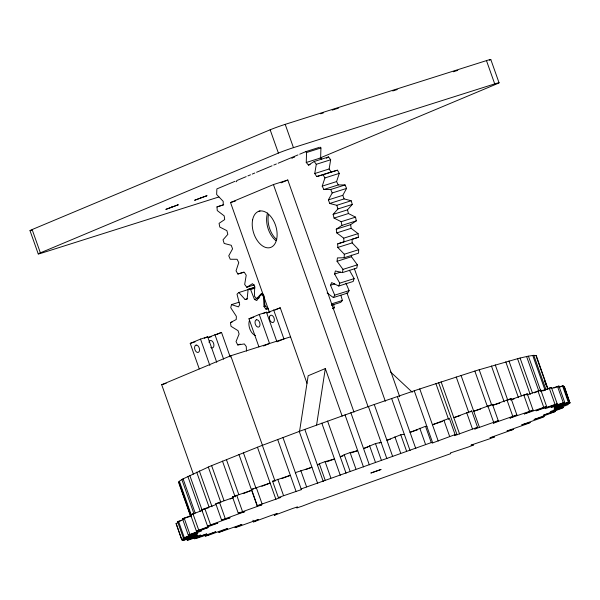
<?xml version="1.0" encoding="UTF-8"?>
<svg xmlns="http://www.w3.org/2000/svg" width="600" height="600" viewBox="0 0 600 600"><rect width="100%" height="100%" fill="white"/><g stroke="black" fill="none" stroke-linecap="round" stroke-linejoin="round"><path stroke-width="0.9" d="M310.155 164.55L308.46 165.09L306.255 162.488L306.555 152.52L305.722 151.665L299.685 154.2M321.788 159.12L320.632 157.935L320.933 147.96L320.1 147.113M327.12 292.972L333.368 297.57L334.733 295.163L330.502 285.248L331.673 282.6L338.782 286.028L339.757 283.163L334.605 274.028L335.37 270.968L342.42 272.61L342.983 269.385L337.058 261.3L337.403 257.925L344.183 257.73L344.31 254.235L337.793 247.447L337.702 243.855L344.01 241.837L343.702 238.178L336.788 232.897L336.263 229.2L341.903 225.413L356.28 220.86L355.545 217.147L348.442 213.532L334.072 218.085L333.127 214.395L337.928 208.958L352.305 204.405L351.165 200.752L344.1 198.907L329.722 203.468L328.395 199.89L332.212 192.968L346.59 188.415L345.082 184.942L338.257 184.928L323.88 189.48L322.207 186.135L324.923 177.938L323.093 174.743L316.725 176.558L314.752 173.535L316.282 164.31L314.183 161.49L308.46 165.09M344.183 257.73L358.56 253.178L358.688 249.683L352.17 242.895L352.08 239.303L358.38 237.285L358.08 233.625L351.165 228.337L350.64 224.647L356.28 220.86M254.903 287.16L248.138 289.305L247.147 298.905L245.123 299.543L238.86 292.53L237.015 294.173L239.678 304.68L238.455 306.885L231.495 304.62L230.745 307.71L236.355 316.312L236.25 319.5L230.46 322.582L231.007 326.295L238.058 330.683L239.108 333.998L236.032 341.603L237.735 344.94L244.343 343.935L246.255 346.493L246.472 351.075M299.572 431.287L308.16 375.75L325.312 368.558L342.165 416.13M316.597 424.935L325.312 368.558M338.257 184.928L336.585 181.583L339.3 173.385L337.47 170.183L331.103 172.005L329.13 168.983L330.66 159.757L328.56 156.938L314.183 161.49M342.42 272.61L356.798 268.058L357.36 264.832L351.435 256.74L351.712 255.12M178.703 522.33L176.055 523.605L181.83 539.903L197.468 534.96L182.858 540.495L182.25 538.778M181.83 539.903L176.123 523.29M569.933 402.998L564.225 386.377L569.933 402.998L554.46 408.743L554.01 409.185L568.418 404.482L550.29 411.63L563.543 407.43L561.938 408.278L543.592 415.103L555.45 411.472L554.842 409.755M349.41 270.233L354.135 278.61L353.16 281.475L338.782 286.028M328.395 199.89L342.772 195.337L346.59 188.415M345.938 283.17L349.103 290.61L347.745 293.017L333.368 297.57M442.643 421.357L432.457 424.74L449.317 418.312L455.092 434.618L454.365 435.683L477.548 427.268L471.772 410.963L453.81 417.668L460.02 415.65M262.822 293.873L261.135 294.405L256.748 300.532L254.475 299.423L250.583 289.553L248.138 289.305M333.127 214.395L347.505 209.843L352.305 204.405M340.845 295.26L342.428 300.45L340.725 302.332L331.425 305.28M234.983 181.32L216.862 188.917L216.653 194.52L223.178 201.315L223.26 204.9L216.96 206.917L217.267 210.577L224.183 215.865L224.7 219.562L219.067 223.343L219.795 227.055L226.897 230.67L227.835 234.368L223.035 239.798L224.175 243.45L231.24 245.295L232.567 248.865L228.757 255.788L230.257 259.26L237.083 259.275L238.755 262.62L236.04 270.825L237.87 274.02L244.245 272.197L246.21 275.22L244.68 284.445L246.78 287.265L252.502 283.673L254.715 286.267L254.407 296.243L256.71 298.597L261.615 293.34L263.993 295.44M251.505 317.843L251.655 317.715A9.51 5.798 72.4 0 1 253.11 317.303M317.498 465.202L319.343 463.748L325.08 461.647L334.515 458.978L326.858 461.783M281.85 478.567L290.355 475.327L272.587 481.23L278.362 497.528L301.41 489.638L301.095 488.94C344.513 473.513 387.832 458.1 431.287 442.597L432.705 442.897L455.092 434.618M181.898 539.588L197.82 533.4L183.413 538.102L177.637 521.798L183.555 519.368M183.413 538.102L201.532 530.955L188.288 535.155L182.52 518.85L191.017 515.543M332.978 308.715L334.305 307.845L333.638 304.335M470.34 411.87L471.772 410.963M477.548 427.268L474.675 429.075L498.263 420.668L492.487 404.362L473.73 411.232L480.63 409.058M326.415 158.288L328.56 156.938M351.6 452.82L357.697 450.63L350.108 452.595L344.228 454.71L340.267 456.893L342.877 455.955M188.288 535.155L208.237 527.49L196.38 531.12L178.905 481.717M252.96 520.207L253.567 521.918L258.532 519.398L239.093 526.395L234.945 527.655L241.913 524.46L218.737 532.425L227.595 528.615L224.4 529.5L208.125 535.373L205.222 536.145L215.812 531.787L196.83 538.245L194.625 538.755L194.017 537.037M489.18 406.05L492.487 404.362M498.263 420.668L493.298 423.188L516.877 414.938L511.11 398.632L492.72 405.225M379.343 442.98L381.097 442.357L375.48 443.58L363.54 448.553L367.935 447M202.455 510.382L190.605 514.815L194.843 513.518M196.38 531.12L217.8 523.058L207.54 526.058L201.765 509.752L215.873 504.615M555.45 411.472L534.023 419.528L544.29 416.535L541.268 417.855L521.752 424.845L530.25 422.535L526.59 424.058L506.985 430.957L513.57 429.368L489.975 437.752L494.535 436.92L489.787 438.765L471.007 445.125L473.467 445.058L468.3 447.022L450.42 452.947L450.728 453.645C407.31 469.08 363.998 484.493 320.543 499.987L319.118 499.688L302.183 506.16L296.737 507.967L297.465 506.903L292.245 508.62L274.282 515.325L277.155 513.51L272.325 515.055L253.567 521.918M508.013 400.05L511.11 398.632M516.877 414.938L509.91 418.125L533.092 410.168L527.317 393.862L510.585 399.728M404.31 434.303L400.763 434.768L386.933 440.317L390.405 439.118M236.745 181.312L236.16 181.762M292.5 157.942L291.907 158.4M207.54 526.058L230.077 517.74L221.58 520.058L215.805 503.752L233.415 497.52M524.1 395.25L527.317 393.862M533.092 410.168L524.235 413.978L546.607 406.44L540.832 390.143L526.793 394.935M31.515 230.362A11.415 0.495 -19.5 0 1 32.13 229.56L270.15 129.788A11.415 0.495 -19.5 0 1 285.21 124.358L486.472 60.608A11.415 0.495 -19.5 0 1 490.47 59.745M32.13 229.56L40.38 252.847L278.4 153.075A11.415 0.495 -19.5 0 1 293.452 147.653L494.722 83.895A11.415 0.495 -19.5 0 1 496.912 83.865L320.123 157.965M178.148 204.817L165.968 209.333L178.148 204.817A3.803 2.317 72.4 0 1 177.547 204.93M236.708 180.593L246.195 176.618M247.92 175.898L250.507 174.81M252.233 174.09L254.82 173.002M256.545 172.275L272.077 165.773M273.803 165.045L276.39 163.958M278.115 163.238L297.96 154.92M206.903 195.705L194.715 200.228L206.903 195.705A3.803 2.317 72.4 0 1 206.303 195.817M269.272 311.933L230.535 202.545L273.428 184.567L287.798 180.015L368.085 406.732M281.085 182.828L287.798 180.015M199.26 368.903L190.23 343.403L200.52 339.09L207.712 336.81L216.743 362.317M258.938 346.92L248.97 318.78L259.267 314.468L266.452 312.188L276.728 341.212M204.278 338.25L207.712 336.81M263.025 313.627L266.452 312.188M208.035 337.41L221.513 332.438L230.235 357.06M266.782 312.788L280.252 307.815L306.99 383.295M216.368 334.597L221.513 332.438M275.108 309.975L280.252 307.815M193.343 474.09L161.692 384.72L230.737 355.778L290.528 336.84M263.535 346.005L269.543 343.485L259.267 314.468M277.058 341.805L283.928 338.925M426.938 426.6L425.513 426.293L410.033 432.338L417.638 429.757M230.153 499.013L233.49 497.625M221.58 520.058L244.845 511.635L238.26 513.217L232.485 496.92L251.632 490.29L243.263 493.65M534.322 392.827L540.832 390.143M546.607 406.44L536.018 410.805L557.205 403.83L551.438 387.525L540.57 391.11M238.26 513.217L261.855 504.832L257.295 505.673L251.52 489.368L270.142 483.053L261.87 486.278M542.76 390.982L545.362 389.947M547.095 389.257L551.438 387.525M194.625 538.755L206.767 533.918L188.595 539.977L187.125 540.217L200.618 534.99L182.858 540.495M557.205 403.83L545.062 408.668L564.705 402.375L558.93 386.07L551.438 388.403M257.295 505.673L280.822 497.46L278.362 497.528M553.875 388.028L558.93 386.07M564.705 402.375L551.213 407.603L568.972 402.09L563.197 385.793L559.125 386.903M293.415 157.575L294.54 157.148M558.9 387.42L563.197 385.793M568.972 402.09L554.362 407.625L570 402.683M305.933 469.5L311.933 467.257L295.327 472.643L295.635 473.34M547.972 388.882L536.25 355.515L533.475 355.35L527.692 356.288L518.993 358.29L477.143 370.335L417.067 389.812L371.34 405.495L301.972 430.41L259.8 446.303L209.805 466.365L182.28 479.243L178.942 481.56L179.002 482.827M177.637 521.798L181.028 520.695M320.632 113.797L323.303 112.95M332.212 110.13L338.445 108.157M392.768 90.953L397.222 89.543M453.322 71.767L457.778 70.358M305.722 151.665L319.252 147.382M306.555 152.52L320.933 147.96M306.255 162.488L320.632 157.935M316.282 164.31L330.66 159.757M218.903 196.958L42.57 252.81A11.415 0.495 -19.5 0 1 40.38 252.847M314.752 173.535L329.13 168.983M230.535 202.545L235.612 200.94M216.96 206.917L223.725 204.78M316.725 176.558L331.103 172.005M323.093 174.743L337.47 170.183M324.923 177.938L339.3 173.385M322.207 186.135L336.585 181.583M258.322 211.47L260.048 210.93M323.88 189.48L330.705 189.495L345.082 184.942M329.722 203.468L336.795 205.312L351.165 200.752M334.072 218.085L341.168 221.7L355.545 217.147M336.263 229.2L350.64 224.647M336.788 232.897L351.165 228.337M343.702 238.178L358.08 233.625M237.87 274.02L243.795 272.145M337.702 243.855L358.38 237.285M337.793 247.447L352.17 242.895M344.31 254.235L358.688 249.683M246.78 287.265L254.392 284.85M337.058 261.3L351.435 256.74M238.86 292.53L253.237 287.978M250.583 289.553L254.812 288.21M245.123 299.543L247.657 298.733M231.495 304.62L239.1 302.212M342.983 269.385L357.36 264.832M256.71 298.597L259.252 297.795M254.475 299.423L258.705 298.087M334.605 274.028L340.522 272.153M330.502 285.248L334.733 283.905M261.135 294.405L263.528 296.483L264 306.57L265.695 306.038M339.757 283.163L354.135 278.61M264 306.57L265.92 309.127L268.455 308.325M230.46 322.582L232.147 322.043M248.97 318.78L253.763 317.257M267.48 312.915L269.962 312.127M334.733 295.163L349.103 290.61M190.23 343.403L195.022 341.88M208.74 337.538L211.222 336.75M331.433 303.938L342.428 300.45M332.618 308.385L334.305 307.845M237.735 344.94L240.278 344.138M161.692 384.72L166.155 383.303M182.52 518.85L191.347 516.053M492.757 405.278L499.763 403.155M201.765 509.752L208.605 507.757M510.577 399.945L514.08 398.933M215.805 503.752L220.905 502.365M232.485 496.92L235.778 496.125M200.535 197.647L201.15 197.528M251.52 489.368L253.35 489.03M265.92 309.127L268.395 308.745M272.587 481.23L274.23 481.185M267.368 307.68L264.93 305.858L264.067 296.31M390.435 371.843L412.275 392.243M342.772 195.337L344.1 198.907M330.705 189.495L332.212 192.968M490.8 59.498L499.05 82.785M486.472 60.608L494.722 83.895M562.493 385.755L568.26 402.053M557.46 386.31L563.235 402.607M549.225 388.035L555 404.34M535.905 355.493L547.665 388.702M544.357 380.205L546.525 386.317M533.827 355.373L545.895 389.452M532.755 355.47L545.13 390.428M528.42 356.168L540.795 391.125M526.605 356.535L538.673 390.615M537.93 390.915L543.705 407.22M520.08 358.043L532.463 392.993M517.56 358.673L530.243 394.5M523.763 394.89L529.537 411.188M508.965 360.96L521.347 395.91M505.778 361.845L518.46 397.673M495.255 364.868L507.638 399.825M506.963 399.885L512.737 416.19M491.452 366L504.143 401.827M479.19 369.712L491.572 404.67M487.83 405.832L493.597 422.138M474.84 371.062L487.522 406.89M461.04 375.397L479.505 427.53M456.217 376.942L468.9 412.77M466.673 412.62L472.447 428.918M441.12 381.84L459.577 433.972M438.6 382.657L457.058 434.79M435.9 383.55L448.59 419.377M443.873 420.127L449.647 436.433M419.768 388.912L438.225 441.045M414.248 390.772L432.705 442.897M425.513 426.293L431.287 442.597M419.805 428.235L425.58 444.533M354.413 268.8L399.713 396.713M397.35 396.51L415.808 448.643M391.62 398.475L410.077 450.6M400.763 434.768L406.53 451.065M346.913 292.763L385.335 401.265M285.21 124.358L293.452 147.653M394.89 436.8L400.665 453.097M374.243 404.49L392.707 456.623M368.407 406.53L386.873 458.662M270.15 129.788L278.4 153.075M375.48 443.58L381.255 459.885M369.555 445.673L375.33 461.978M273.428 184.567L354.022 412.17M350.858 412.717L369.315 464.85M345.007 414.803L363.472 466.935M350.108 452.595L355.882 468.9M344.228 454.71L349.995 471.015M327.577 421.065L346.043 473.197M321.825 423.15L340.282 475.283M273.638 309.907L283.92 338.933M325.08 461.647L330.855 477.952M319.343 463.748L325.11 480.053M304.815 429.375L323.272 481.507M299.25 431.43L317.707 483.562M300.825 470.588L306.6 486.893M282.945 437.505L301.41 489.638M277.665 439.5L296.13 491.632M277.755 479.257L283.53 495.562M230.737 355.778L262.388 445.147M262.358 445.327L275.048 481.155M257.452 447.217L275.91 499.35M214.897 334.53L223.62 359.16M256.267 487.515L262.043 503.82M243.397 452.7L256.08 488.535M200.52 339.09L209.865 365.468M238.95 454.463L257.407 506.595M226.388 459.502L238.763 494.46M236.722 495.217L242.498 511.522M222.472 461.1L235.163 496.928M211.612 465.615L223.995 500.565M208.305 467.018L220.68 501.975M219.465 502.23L225.24 518.535M199.343 470.925L212.032 506.752M196.688 472.118L209.07 507.075M204.788 508.433L210.562 524.737M189.773 475.357L202.462 511.185M187.822 476.317L200.205 511.268M183.075 478.822L195.142 512.903M181.86 479.535L193.935 513.615M192.938 513.72L198.705 530.025M179.363 481.268L191.43 515.347M179.31 483.705L190.455 515.168M178.695 482.655L190.762 516.735M184.118 518.01L189.892 534.308M178.477 521.213L184.252 537.518M30 230.632L38.25 253.928M347.505 209.843L348.442 213.532M336.795 205.312L337.928 208.958M341.168 221.7L341.903 225.413M275.947 240.683A19.02 11.595 72.4 0 1 267.615 212.978M276.757 239.708A19.02 11.595 72.4 0 1 268.418 214.89M172.395 206.64A3.803 2.317 72.4 0 1 171.803 206.745M490.035 59.97A11.415 0.495 -19.5 0 1 489.435 60.24M255.548 335.543A9.51 5.798 72.4 0 1 251.032 331.47L249.96 329.28A9.51 5.798 72.4 0 1 249.532 320.272M209.017 342.322A3.803 2.317 72.4 0 1 212.048 341.048A3.803 2.317 72.4 0 1 213.84 346.118A3.803 2.317 72.4 0 1 210.81 347.385M370.972 472.995L380.933 469.515L370.972 472.995M256.418 319.785L255.87 320.07A3.803 2.317 72.4 0 0 256.507 326.243A3.803 2.317 72.4 0 0 260.002 324.405A3.803 2.317 72.4 0 0 256.418 319.785M196.2 345.082L195.623 345.27A3.803 2.317 72.4 0 0 195.81 351.315A3.803 2.317 72.4 0 0 199.538 350.123A3.803 2.317 72.4 0 0 196.2 345.082M252.6 219.9A19.02 11.595 72.4 0 0 268.02 247.853A19.02 11.595 72.4 0 0 273.382 220.41A19.02 11.595 72.4 0 0 252.6 219.9M269.468 316.98A3.803 2.317 72.4 0 0 272.558 322.567A3.803 2.317 72.4 0 0 273.63 317.077A3.803 2.317 72.4 0 0 269.468 316.98"/></g></svg>
